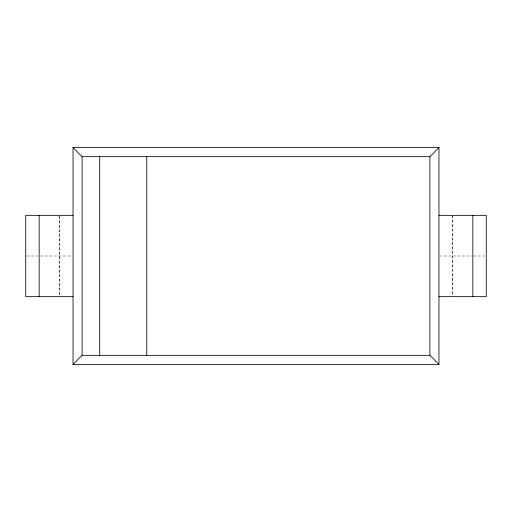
<?xml version="1.0" encoding="UTF-8"?>
<svg xmlns="http://www.w3.org/2000/svg" width="512" height="512" viewBox="0 0 512 512"><rect width="100%" height="100%" fill="white"/><g stroke="black" fill="none" stroke-linecap="round" stroke-linejoin="round"><path stroke-width="0.38" stroke-dasharray="2.56 1.92" d="M26.502 256L39.149 256M40.48 256L72.282 256M439.718 256L471.52 256M473.523 256L486.272 256M452.518 215.341L452.518 296.659M452.307 215.341L452.307 295.859M59.693 216.141L59.693 295.859M59.482 216.141L59.482 296.659"/><path stroke-width="0.77" d="M73.037 364.422L82.118 355.341L429.882 355.341L438.963 364.422L438.963 147.578L73.037 147.578L73.037 364.422L438.963 364.422M73.037 147.578L82.118 156.659L429.882 156.659L438.963 147.578M73.037 215.341L25.728 215.341L25.728 296.659L73.037 296.659M438.963 215.341L486.272 215.341L486.272 296.659L438.963 296.659M472.845 215.341L472.845 296.659M429.882 156.659L429.882 355.341M146.778 156.659L146.778 355.341M99.706 156.659L99.706 355.341M82.118 156.659L82.118 355.341M39.155 215.341L39.155 296.659"/></g></svg>
